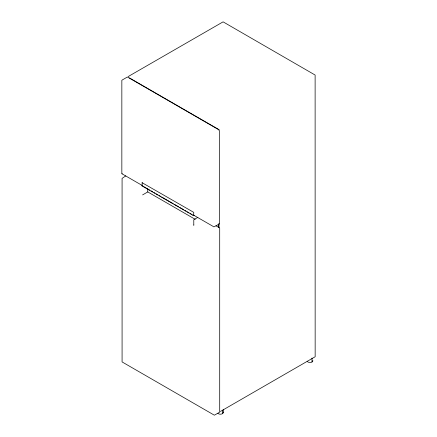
<?xml version="1.0" encoding="UTF-8"?>
<svg xmlns="http://www.w3.org/2000/svg" width="437" height="437" viewBox="0 0 437 437"><rect width="100%" height="100%" fill="white"/><g stroke="black" fill="none" stroke-linecap="round" stroke-linejoin="round"><path stroke-width="0.66" d="M128.325 76.808L128.609 76.311L223.099 21.85L315.121 75.038L315.159 356.75L220.385 411.468M122.081 80.08L127.407 77.005L219.177 129.991M125.807 175.887L122.081 178.372L122.081 361.923L214.141 415.074M218.347 130.018L219.024 129.625L129.445 77.906M142.063 182.682L193.782 212.382L193.646 215.594M142.063 185.818L142.2 182.6M142.609 194.907L147.766 191.93L195.241 219.336M194.017 219.571L197.83 217.369M214.545 415.112L219.707 412.135L219.707 228.447A0.574 0.333 60 0 0 219.298 227.743L216.025 225.853M121.961 173.773L142.32 185.528M193.897 215.31L213.939 226.869L219.467 223.919L219.467 130.488M142.79 186.075L149.82 190.139M150.994 190.811L152.753 191.827M153.922 192.504L155.097 193.181M156.266 193.859L158.025 194.875M159.199 195.552L160.374 196.229M161.543 196.901L173.265 203.669M174.439 204.347L178.542 206.717M179.711 207.395L183.819 209.765M184.988 210.437L186.162 211.115M187.331 211.792L189.09 212.808M190.264 213.485L191.433 214.163M192.608 214.84L193.782 215.517M141.954 185.878L193.373 215.567M312.002 358.061L312.002 361.983M223.263 409.261L223.263 412.528M222.422 410.436L222.422 413.702M219.024 223.629L219.024 227.721M218.347 223.924L218.347 227.191M193.782 219.904L193.782 224.918M147.766 188.795L147.766 191.93M121.841 80.413L121.841 173.511A0.574 0.333 -60 0 0 122.251 173.746M194.186 215.283A0.574 0.333 -60 0 1 193.782 215.048M142.254 185.468A0.574 0.333 -60 0 1 142.2 185.266M312.75 360.378A2.879 1.661 0 0 1 310.712 362.41A2.879 1.661 0 0 1 307.184 361.235M223.165 412.096A2.879 1.661 0 0 1 221.488 414.063A2.879 1.661 0 0 1 217.888 413.358M193.782 225.388A0.574 0.333 -60 0 1 193.897 224.989"/></g></svg>
